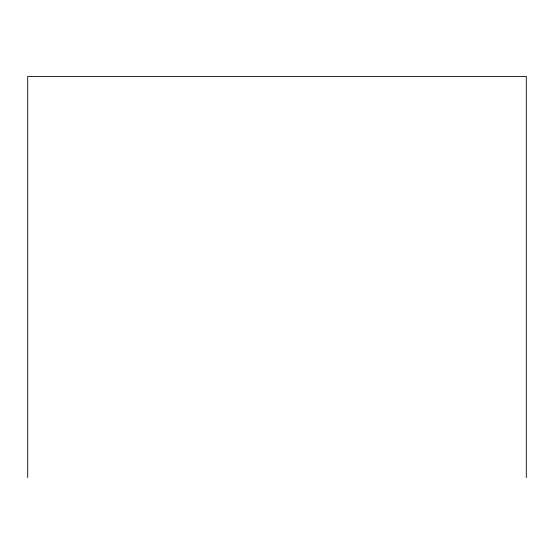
<?xml version="1.0" encoding="UTF-8"?>
<svg xmlns="http://www.w3.org/2000/svg" width="554" height="554" viewBox="0 0 554 554"><rect width="100%" height="100%" fill="white"/><g stroke="black" fill="none" stroke-linecap="round" stroke-linejoin="round"><path stroke-width="0.83" d="M526.3 477.59L526.3 76.41L27.7 76.41L27.7 477.59"/></g></svg>
